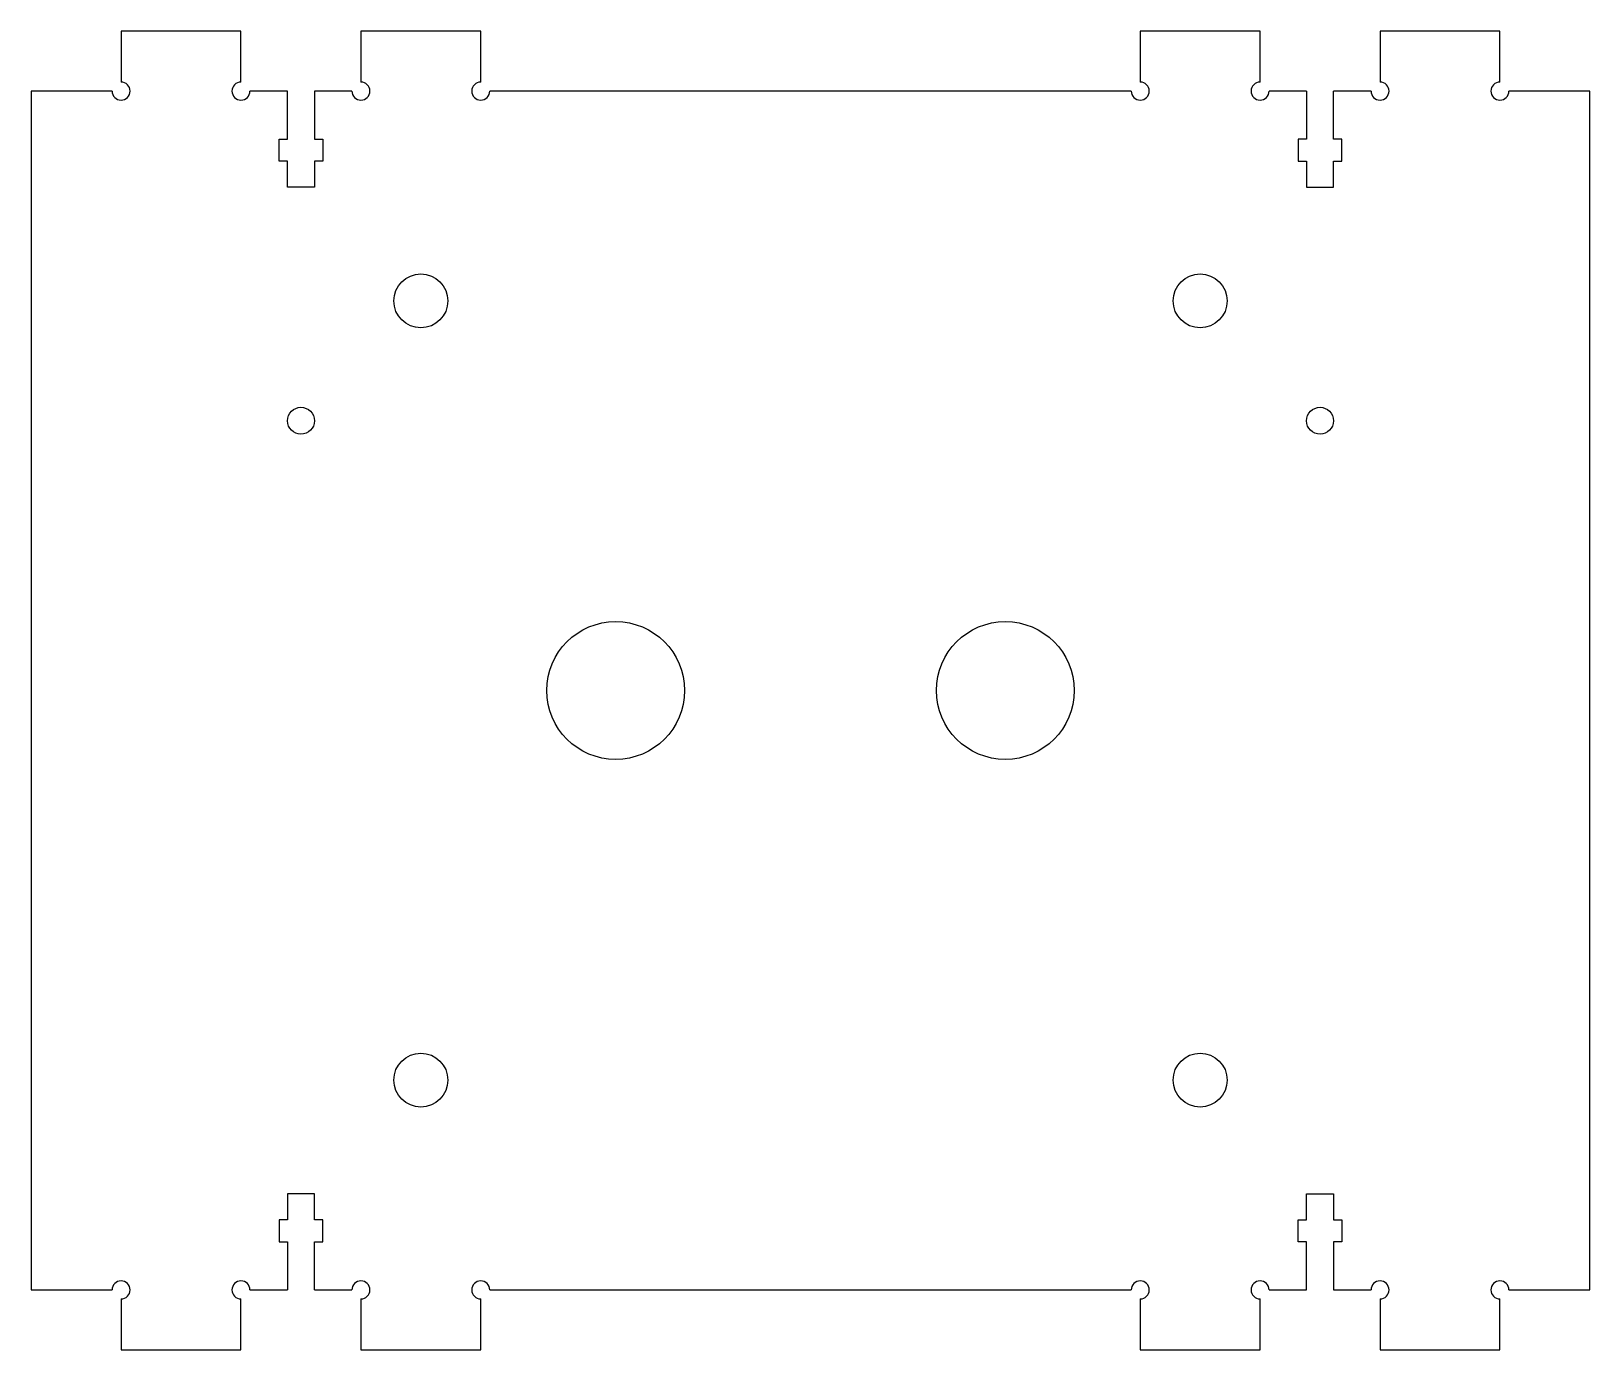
# Model space of a CAD drawing. Extents: x -130 to 130, y -110 to 110.
import ezdxf

# ---------------------------------------------------------------- set-up
doc = ezdxf.new("R2010")
doc.units = 0
doc.layers.get('0').update_dxf_attribs({"linetype": 'CONTINUOUS'})

msp = doc.modelspace()

# ---------------------------------------------------------------- linework, layer by layer
at = {"color": 7, "linetype": 'CONTINUOUS'}
for p, q in [((-95, 110), (-115, 110)), ((-115, 110), (-115, 101.5)), ((-95, 101.5), (-95, 110)), ((-55, 110), (-75, 110)), ((-75, 110), (-75, 101.5)), ((-55, 101.5), (-55, 110)), ((75, 110), (55, 110)), ((55, 110), (55, 101.5)), ((75, 101.5), (75, 110)), ((115, 110), (95, 110)), ((95, 110), (95, 101.5)), ((115, 101.5), (115, 110)), ((-116.5, 100), (-130, 100)), ((-130, 100), (-130, -100)), ((-87.25, 100), (-93.5, 100)), ((-87.25, 92), (-87.25, 100)), ((-82.75, 100), (-82.75, 92)), ((-76.5, 100), (-82.75, 100)), ((53.5, 100), (-53.5, 100)), ((82.75, 100), (76.5, 100)), ((82.75, 100), (82.75, 92)), ((93.5, 100), (87.25, 100)), ((87.25, 92), (87.25, 100)), ((130, 100), (116.5, 100)), ((130, -100), (130, 100)), ((-88.625, 88.3), (-88.625, 92)), ((-88.625, 92), (-87.25, 92)), ((-82.75, 92), (-81.375, 92)), ((-81.375, 92), (-81.375, 88.3)), ((81.375, 92), (81.375, 88.3)), ((82.75, 92), (81.375, 92)), ((88.625, 92), (87.25, 92)), ((88.625, 88.3), (88.625, 92)), ((-87.25, 88.3), (-88.625, 88.3)), ((-87.25, 84), (-87.25, 88.3)), ((-81.375, 88.3), (-82.75, 88.3)), ((-82.75, 88.3), (-82.75, 84)), ((81.375, 88.3), (82.75, 88.3)), ((82.75, 88.3), (82.75, 84)), ((87.25, 88.3), (88.625, 88.3)), ((87.25, 84), (87.25, 88.3)), ((-82.75, 84), (-87.25, 84)), ((82.75, 84), (87.25, 84)), ((-87.25, -84), (-87.25, -88.3)), ((-82.75, -84), (-87.25, -84)), ((-82.75, -88.3), (-82.75, -84)), ((82.75, -88.3), (82.75, -84)), ((82.75, -84), (87.25, -84)), ((87.25, -84), (87.25, -88.3)), ((-88.625, -88.3), (-88.625, -92)), ((-87.25, -88.3), (-88.625, -88.3)), ((-81.375, -88.3), (-82.75, -88.3)), ((-81.375, -92), (-81.375, -88.3)), ((81.375, -92), (81.375, -88.3)), ((81.375, -88.3), (82.75, -88.3)), ((87.25, -88.3), (88.625, -88.3)), ((88.625, -88.3), (88.625, -92)), ((-88.625, -92), (-87.25, -92)), ((-87.25, -92), (-87.25, -100)), ((-82.75, -92), (-81.375, -92)), ((-82.75, -100), (-82.75, -92)), ((82.75, -92), (81.375, -92)), ((82.75, -100), (82.75, -92)), ((88.625, -92), (87.25, -92)), ((87.25, -92), (87.25, -100)), ((-130, -100), (-116.5, -100)), ((-93.5, -100), (-87.25, -100)), ((-82.75, -100), (-76.5, -100)), ((-53.5, -100), (53.5, -100)), ((76.5, -100), (82.75, -100)), ((87.25, -100), (93.5, -100)), ((116.5, -100), (130, -100)), ((-115, -101.5), (-115, -110)), ((-95, -110), (-95, -101.5)), ((-75, -101.5), (-75, -110)), ((-55, -110), (-55, -101.5)), ((55, -101.5), (55, -110)), ((75, -110), (75, -101.5)), ((95, -101.5), (95, -110)), ((115, -110), (115, -101.5)), ((-115, -110), (-95, -110)), ((-75, -110), (-55, -110)), ((55, -110), (75, -110)), ((95, -110), (115, -110))]:
    msp.add_line(p, q, dxfattribs=at)
for centre, radius in [((-65, 65), 4.5), ((65, 65), 4.5), ((-85, 45), 2.25), ((85, 45), 2.25), ((-32.5, 0), 11.5), ((32.5, 0), 11.5), ((-65, -65), 4.5), ((65, -65), 4.5)]:
    msp.add_circle(centre, radius, dxfattribs=at)
for centre, start, end in [((-115, 100), 180, 90), ((-95, 100), 90, 0), ((-75, 100), 180, 90), ((-55, 100), 90, 0), ((55, 100), 180, 90), ((75, 100), 90, 0), ((95, 100), 180, 90), ((115, 100), 90, 0), ((-115, -100), 270, 180), ((-95, -100), 0, 270), ((-75, -100), 270, 180), ((-55, -100), 0, 270), ((55, -100), 270, 180), ((75, -100), 0, 270), ((95, -100), 270, 180), ((115, -100), 0, 270)]:
    msp.add_arc(centre, 1.5, start, end, dxfattribs=at)

doc.saveas('drawing.dxf')
